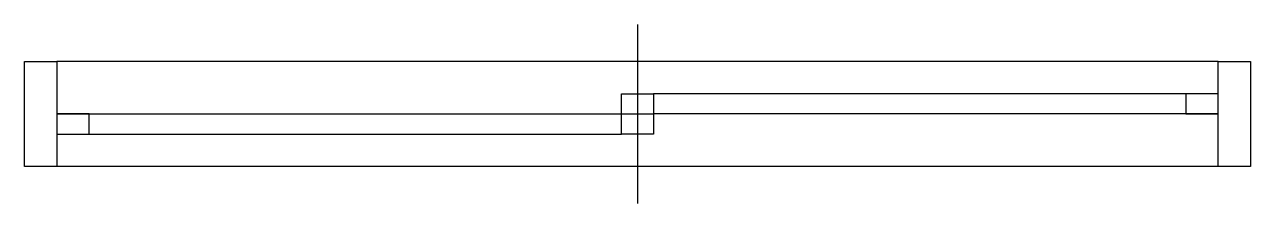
# Model space of a CAD drawing. Header units: millimetres. Extents: x 12735 to 14255, y 689 to 911.
import ezdxf

# ---------------------------------------------------------------- set-up
doc = ezdxf.new("R2010")
doc.units = ezdxf.units.MM
doc.layers.add('주동원본-1$0$A_WIN', color=126, linetype='Continuous')

msp = doc.modelspace()

# ---------------------------------------------------------------- linework, layer by layer
at = {"layer": '주동원본-1$0$A_WIN', "linetype": 'Continuous'}
for p, q in [((13495, 910.6), (13495, 689.4)), ((14175, 825), (13515, 825)), ((14215, 825), (14175, 825)), ((12775, 800), (12815, 800)), ((12815, 800), (13475, 800)), ((13475, 800), (13515, 800)), ((14175, 800), (13515, 800)), ((14215, 800), (14175, 800)), ((12775, 775), (12815, 775)), ((12815, 775), (13475, 775))]:
    msp.add_line(p, q, dxfattribs=at)
at = {"layer": '주동원본-1$0$A_WIN', "color": 8, "linetype": 'Continuous'}
for p, q in [((14215, 865), (12775, 865)), ((14215, 735), (12775, 735))]:
    msp.add_line(p, q, dxfattribs=at)
at = {"layer": '주동원본-1$0$A_WIN', "linetype": 'Continuous'}
for points in [[(12735, 865), (12775, 865), (12775, 735), (12735, 735)], [(14215, 865), (14255, 865), (14255, 735), (14215, 735)], [(13475, 825), (13515, 825), (13515, 775), (13475, 775)], [(14215, 825), (14175, 825), (14175, 800), (14215, 800)], [(12775, 775), (12815, 775), (12815, 800), (12775, 800)]]:
    msp.add_lwpolyline(points, close=True, dxfattribs=at)

doc.saveas('drawing.dxf')
